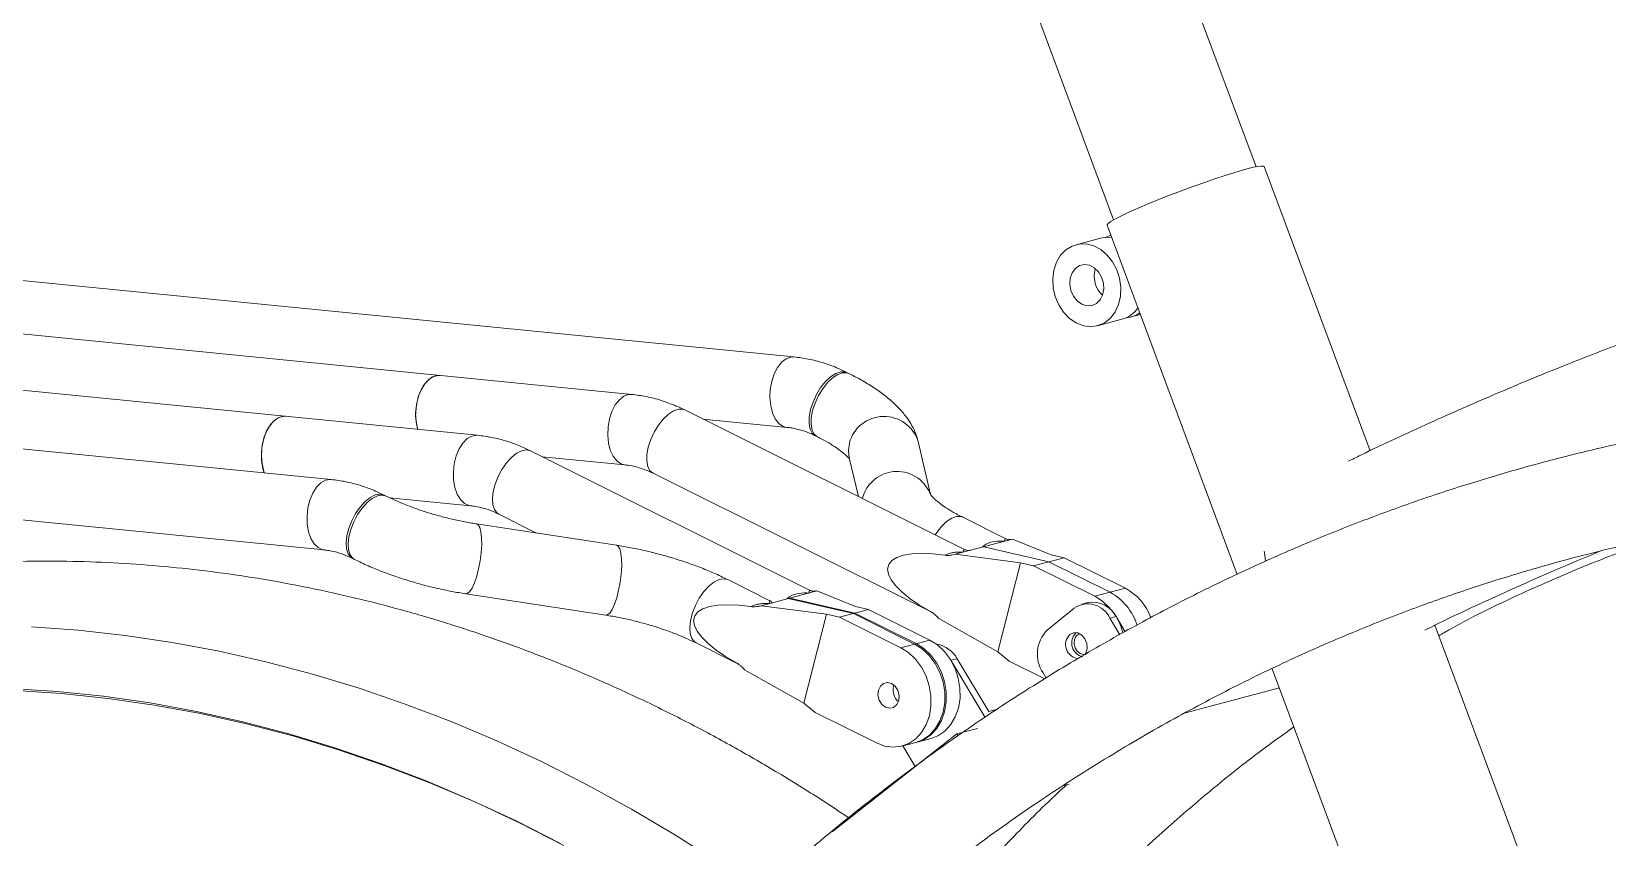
# Model space of a CAD drawing. Header units: millimetres. Extents: x -649 to 787, y -344 to 771.
# Drawn here: x -398.4 to -97.7, y 356.2 to 509.8 of the extents above; entities that cross this region are included whole.
import ezdxf

# ---------------------------------------------------------------- set-up
doc = ezdxf.new("R2010")
doc.units = ezdxf.units.MM

msp = doc.modelspace()

# ---------------------------------------------------------------- linework, layer by layer
at = {"color": 7, "linetype": 'Continuous', "lineweight": 15}
for p, q in [((-164.75, 484.04), (-188.43, 547.62)), ((-215.6, 537.5), (-191.93, 473.93)), ((-142.99, 429.89), (-163.18, 484.1)), ((-193.16, 472.94), (-168.36, 406.31)), ((-194.42, 470.42), (-199.08, 469.19)), ((-192.43, 470.95), (-192.67, 470.89)), ((-252.92, 447.79), (-455.93, 467.88)), ((-283.87, 440.64), (-478.86, 459.93)), ((-194.99, 453.72), (-190.33, 454.96)), ((-188.58, 455.42), (-186.82, 455.89)), ((-313.32, 432.84), (-508.31, 452.14)), ((-341.25, 424.41), (-544.26, 444.51)), ((-220.35, 411.04), (-273.77, 437.68)), ((-270.29, 435.94), (-254.25, 434.35)), ((-545.59, 431.07), (-342.58, 410.98)), ((-226.84, 421.58), (-229.24, 431.68)), ((-249.81, 403.25), (-303.22, 429.88)), ((-300.96, 428.76), (-285.2, 427.2)), ((-242.37, 428.56), (-240.61, 421.14)), ((-279.8, 425.59), (-226.76, 399.15)), ((-330.08, 420.94), (-314.65, 419.41)), ((-286.79, 411.88), (-313.52, 415.96)), ((-309.24, 417.8), (-302.03, 414.21)), ((-212.49, 413.13), (-220.67, 417.2)), ((-211.24, 413.04), (-222.16, 410.15)), ((-203.84, 410.07), (-211.24, 413.04)), ((-222.16, 410.15), (-209.67, 408.53)), ((-201.36, 409.5), (-207.19, 407.96)), ((-201.36, 409.5), (-203.84, 410.07)), ((-201.36, 409.5), (-189.68, 403.68)), ((-214.04, 391.54), (-209.67, 408.53)), ((-209.67, 408.53), (-207.19, 407.96)), ((-195.51, 402.14), (-207.19, 407.96)), ((-257.38, 401.24), (-265.56, 405.32)), ((-259.19, 400.35), (-248.56, 403.17)), ((-248.56, 403.17), (-249.34, 403.15)), ((-248.56, 403.17), (-241.16, 400.2)), ((-189.68, 403.68), (-195.51, 402.14)), ((-315.55, 402.62), (-288.83, 398.54)), ((-246.7, 398.73), (-259.19, 400.35)), ((-241.16, 400.2), (-238.67, 399.63)), ((-196.83, 400.94), (-198, 400.63)), ((-251.06, 381.74), (-246.7, 398.73)), ((-244.21, 398.16), (-246.7, 398.73)), ((-244.21, 398.16), (-238.67, 399.63)), ((-244.21, 398.16), (-232.54, 392.34)), ((-227, 393.8), (-238.67, 399.63)), ((-214.04, 391.54), (-225.31, 397.88)), ((-191.47, 398.27), (-192.64, 397.96)), ((-192.64, 397.96), (-190.75, 394.82)), ((-191.47, 398.27), (-189.74, 395.39)), ((-9.3, 70.83), (-130.61, 396.64)), ((-271.59, 393.24), (-263.51, 389.21)), ((-232.54, 392.34), (-227, 393.8)), ((-211.85, 389.78), (-214.04, 391.54)), ((-262.34, 388.09), (-251.06, 381.74)), ((-221.79, 390.24), (-222.96, 389.94)), ((-216.43, 379.05), (-222.96, 389.94)), ((-215.75, 380.18), (-221.79, 390.24)), ((-205.06, 386.4), (-211.85, 389.78)), ((-161.67, 388.34), (-46.03, 77.78)), ((-205.39, 387.52), (-204.81, 386.55)), ((-178.18, 379.94), (-160.3, 384.67)), ((-251.06, 381.74), (-248.88, 379.99)), ((-248.88, 379.99), (-237.2, 374.17)), ((-214.06, 380.62), (-215.75, 380.18)), ((-221.85, 375.91), (-217.9, 376.95)), ((-245.62, 357.26), (-221.85, 375.91)), ((-232.31, 373.58), (-226.77, 375.05)), ((-229.8, 369.67), (-232.18, 373.62)), ((-221.85, 375.91), (-221.62, 375.54)), ((-200.41, 366.31), (-201.44, 366.04))]:
    msp.add_line(p, q, dxfattribs=at)
at = {"color": 144, "linetype": 'Continuous', "lineweight": 0}
for p, q in [((-216.7, 411.6), (-204.27, 408.73)), ((-204.27, 408.73), (-192.6, 402.91)), ((-254.02, 401.72), (-241.59, 398.85)), ((-253.73, 401.8), (-241.29, 398.93)), ((-241.59, 398.85), (-229.91, 393.03)), ((-241.29, 398.93), (-229.62, 393.11)), ((-199.48, 399.86), (-204.58, 395.69)), ((-199.11, 395.15), (-199.04, 395.2)), ((-233.9, 384.99), (-233.83, 385.22))]:
    msp.add_line(p, q, dxfattribs=at)
at = {"color": 8, "linetype": 'Continuous', "lineweight": 15}
for p, q in [((-226.37, 399), (-226.88, 399.24)), ((-263.91, 389.44), (-263.39, 389.21))]:
    msp.add_line(p, q, dxfattribs=at)
at = {"color": 7, "linetype": 'Continuous', "lineweight": 15, "flags": 128}
for points in [[(-193.16, 472.94), (-193.17, 472.99), (-192.96, 473.25), (-192.43, 473.63), (-191.59, 474.11), (-190.45, 474.7), (-189.04, 475.36), (-187.38, 476.1), (-185.53, 476.89), (-183.51, 477.72), (-181.38, 478.56), (-179.17, 479.4), (-176.94, 480.22), (-174.74, 481.01), (-172.62, 481.74), (-170.61, 482.4), (-168.78, 482.97), (-167.15, 483.45), (-165.76, 483.82), (-164.65, 484.07), (-163.84, 484.19), (-163.34, 484.19), (-163.18, 484.1)], [(-199.82, 468.93), (-198.49, 469.31), (-197.1, 469.32), (-195.7, 468.96), (-194.36, 468.25), (-193.15, 467.22), (-192.12, 465.93), (-191.32, 464.42), (-190.79, 462.78), (-190.55, 461.07), (-190.61, 459.38), (-190.98, 457.79), (-191.62, 456.37), (-192.52, 455.19), (-193.64, 454.3), (-194.91, 453.75), (-196.27, 453.55), (-197.68, 453.73), (-199.06, 454.26), (-200.34, 455.14), (-201.46, 456.31), (-202.38, 457.72), (-203.05, 459.3), (-203.44, 460.99), (-203.53, 462.69), (-203.32, 464.34), (-202.81, 465.86), (-202.03, 467.16), (-201.02, 468.21), (-199.82, 468.93)], [(-194.42, 470.42), (-193.19, 470.59), (-192.27, 470.53)], [(-192.42, 470.95), (-192.76, 470.86), (-193.52, 470.58)], [(-198.43, 465.19), (-197.5, 465.41), (-196.53, 465.27), (-195.61, 464.79), (-194.81, 464.01), (-194.21, 463.01), (-193.87, 461.87), (-193.8, 460.7), (-194.02, 459.59), (-194.51, 458.64), (-195.22, 457.95), (-196.1, 457.57), (-197.06, 457.53), (-198.01, 457.84), (-198.88, 458.48), (-199.59, 459.37), (-200.07, 460.46), (-200.28, 461.63), (-200.2, 462.78), (-199.84, 463.82), (-199.23, 464.65), (-198.43, 465.19)], [(-224.13, 409.98), (-226.43, 410.24), (-228.54, 410.32), (-230.42, 410.23), (-232.01, 409.97), (-233.29, 409.54), (-234.23, 408.94), (-234.83, 408.21), (-235.05, 407.34), (-234.9, 406.35), (-234.38, 405.27), (-233.51, 404.11), (-232.29, 402.91), (-230.76, 401.68), (-228.95, 400.45), (-226.88, 399.24)], [(-261.15, 400.18), (-263.46, 400.44), (-265.57, 400.52), (-267.44, 400.43), (-269.03, 400.17), (-270.31, 399.74), (-271.26, 399.15), (-271.85, 398.41), (-272.07, 397.54), (-271.93, 396.55), (-271.41, 395.47), (-270.53, 394.32), (-269.32, 393.11), (-267.79, 391.88), (-265.97, 390.65), (-263.91, 389.44)], [(-398.44, 396.29), (-389.5, 395.66), (-380.55, 394.68), (-371.59, 393.35), (-362.64, 391.68), (-353.71, 389.67), (-344.8, 387.31), (-335.93, 384.62), (-327.1, 381.6), (-318.33, 378.24), (-309.61, 374.56), (-300.97, 370.55), (-292.41, 366.22), (-283.93, 361.57), (-275.55, 356.61), (-267.27, 351.34)], [(-237.2, 374.17), (-235.64, 373.58), (-234.05, 373.37), (-232.49, 373.54), (-231.02, 374.08), (-229.7, 374.98), (-228.57, 376.19), (-227.69, 377.67), (-227.09, 379.37), (-226.78, 381.22), (-226.79, 383.14), (-227.1, 385.07), (-227.72, 386.93), (-228.61, 388.65), (-229.74, 390.16), (-231.06, 391.41), (-232.54, 392.34)], [(-227, 393.8), (-225.52, 392.87), (-224.2, 391.63), (-223.07, 390.12), (-222.18, 388.4), (-221.56, 386.54), (-221.25, 384.61), (-221.24, 382.68), (-221.55, 380.84), (-222.15, 379.14), (-223.03, 377.66), (-224.16, 376.44), (-225.48, 375.55), (-226.77, 375.05)], [(-232.92, 382.28), (-232.85, 383.23), (-233.08, 384.17), (-233.59, 384.98), (-234.29, 385.52), (-235.08, 385.72), (-235.83, 385.54), (-236.44, 385.02), (-236.82, 384.22), (-236.89, 383.28), (-236.66, 382.33), (-236.15, 381.52), (-235.45, 380.98), (-234.66, 380.78), (-233.91, 380.96), (-233.3, 381.49), (-232.92, 382.28)], [(-402.38, 384.57), (-393.53, 384), (-384.67, 383.08), (-375.81, 381.81), (-366.96, 380.19), (-358.12, 378.23), (-349.31, 375.92), (-340.53, 373.27), (-331.8, 370.28), (-323.12, 366.95), (-314.5, 363.29), (-305.95, 359.31), (-297.48, 355)], [(-401.54, 384.16), (-392.72, 383.59), (-383.88, 382.67), (-375.03, 381.4), (-366.2, 379.78), (-357.37, 377.82), (-348.58, 375.52), (-339.82, 372.87), (-331.1, 369.89), (-322.43, 366.57), (-313.83, 362.92), (-305.3, 358.94), (-296.85, 354.64)]]:
    msp.add_lwpolyline(points, dxfattribs=at)
at = {"color": 8, "linetype": 'Continuous', "lineweight": 15, "flags": 128}
for points in [[(-257.52, 440.03), (-257.45, 441.59), (-257.17, 443.12), (-256.7, 444.54), (-256.07, 445.78), (-255.29, 446.76), (-254.43, 447.43), (-253.52, 447.76), (-252.92, 447.79)], [(-288.47, 432.88), (-288.41, 434.44), (-288.13, 435.97), (-287.66, 437.39), (-287.02, 438.63), (-286.25, 439.61), (-285.39, 440.28), (-284.48, 440.62), (-283.87, 440.64)], [(-254.26, 434.35), (-254.98, 434.55), (-255.8, 435.11), (-256.49, 436), (-257.02, 437.15), (-257.37, 438.52), (-257.52, 440.03)], [(-280.72, 430.59), (-280.25, 432.04), (-279.59, 433.46), (-278.79, 434.78), (-277.87, 435.93), (-276.9, 436.85), (-275.92, 437.49), (-274.98, 437.82), (-274.15, 437.81), (-273.77, 437.68)], [(-313.31, 432.84), (-313.46, 432.85), (-314.38, 432.7), (-315.27, 432.2), (-316.1, 431.36), (-316.8, 430.25), (-317.36, 428.91), (-317.74, 427.42), (-317.91, 425.86), (-317.87, 424.32), (-317.62, 422.88), (-317.18, 421.6), (-316.56, 420.58), (-315.8, 419.85), (-314.95, 419.46), (-314.66, 419.41)], [(-285.22, 427.2), (-285.94, 427.4), (-286.75, 427.97), (-287.44, 428.85), (-287.98, 430), (-288.33, 431.37), (-288.47, 432.88)], [(-279.8, 425.59), (-280.4, 426.09), (-280.81, 426.89), (-281.01, 427.95), (-280.98, 429.21), (-280.72, 430.59)], [(-242.37, 428.56), (-242.53, 429.92), (-242.34, 431.37)], [(-303.22, 429.88), (-303.22, 429.89), (-303.99, 430.06), (-304.88, 429.91), (-305.85, 429.42), (-306.83, 428.63), (-307.78, 427.59), (-308.65, 426.34), (-309.39, 424.96), (-309.95, 423.52), (-310.32, 422.1), (-310.46, 420.77), (-310.38, 419.6), (-310.07, 418.67), (-309.56, 418.01), (-309.24, 417.8)], [(-341.25, 424.41), (-341.4, 424.42), (-342.31, 424.27), (-343.2, 423.76), (-344.03, 422.93), (-344.74, 421.81), (-345.29, 420.48), (-345.67, 418.99), (-345.84, 417.43), (-345.8, 415.89), (-345.55, 414.44), (-345.11, 413.17), (-344.49, 412.14), (-343.73, 411.42), (-342.88, 411.03), (-342.6, 410.98)], [(-313.52, 415.96), (-313.2, 415.79), (-312.89, 415.26), (-312.66, 414.41), (-312.54, 413.28), (-312.52, 411.94), (-312.62, 410.45), (-312.81, 408.9), (-313.1, 407.38), (-313.47, 405.95), (-313.89, 404.71), (-314.35, 403.71), (-314.82, 403.01), (-315.27, 402.66), (-315.55, 402.62)], [(-225.99, 413.85), (-225.68, 414.31), (-224.77, 415.46), (-223.79, 416.38), (-222.81, 417.02), (-221.88, 417.34), (-221.04, 417.34), (-220.67, 417.2)], [(-286.79, 411.88), (-286.48, 411.71), (-286.17, 411.18), (-285.94, 410.33), (-285.82, 409.2), (-285.8, 407.86), (-285.9, 406.37), (-286.09, 404.82), (-286.38, 403.3), (-286.75, 401.87), (-287.17, 400.63), (-287.63, 399.63), (-288.09, 398.93), (-288.55, 398.58), (-288.83, 398.54)], [(-265.56, 405.32), (-265.57, 405.33), (-266.34, 405.5), (-267.23, 405.34), (-268.19, 404.86), (-269.18, 404.07), (-270.13, 403.03), (-271, 401.78), (-271.73, 400.4), (-272.3, 398.96), (-272.67, 397.53), (-272.81, 396.2), (-272.73, 395.04), (-272.42, 394.11), (-271.91, 393.45), (-271.59, 393.24)]]:
    msp.add_lwpolyline(points, dxfattribs=at)
at = {"color": 144, "linetype": 'Continuous', "lineweight": 0, "flags": 128}
for points in [[(-325.05, 435.56), (-325.12, 437.09), (-324.97, 438.65), (-324.62, 440.16), (-324.08, 441.51), (-323.39, 442.66), (-322.57, 443.53), (-321.69, 444.08), (-320.77, 444.27), (-320.52, 444.26)], [(-325.12, 436.5), (-325.05, 438.06), (-324.77, 439.6), (-324.3, 441.02), (-323.67, 442.26), (-322.89, 443.24), (-322.03, 443.91), (-321.12, 444.24), (-320.52, 444.26)], [(-249.76, 437.74), (-249.29, 439.19), (-248.64, 440.61), (-247.83, 441.93), (-246.91, 443.08), (-245.94, 444), (-244.96, 444.64), (-244.03, 444.97), (-243.19, 444.96), (-242.63, 444.71)], [(-249.37, 437.55), (-248.91, 438.99), (-248.25, 440.41), (-247.44, 441.73), (-246.53, 442.89), (-245.55, 443.81), (-244.57, 444.45), (-243.64, 444.77), (-242.8, 444.76), (-242.43, 444.63)], [(-349.96, 436.47), (-350.46, 436.47), (-351.37, 436.18), (-352.24, 435.54), (-353.03, 434.59), (-353.68, 433.38), (-354.17, 431.98), (-354.47, 430.46), (-354.56, 428.89), (-354.44, 427.38), (-354.12, 425.99), (-354, 425.67)], [(-349.96, 436.47), (-350.11, 436.48), (-351.02, 436.33), (-351.91, 435.82), (-352.74, 434.99), (-353.45, 433.87), (-354.01, 432.54), (-354.38, 431.05), (-354.55, 429.49), (-354.51, 427.95), (-354.26, 426.5), (-354, 425.67)], [(-324.73, 433.97), (-324.97, 435), (-325.12, 436.5)], [(-248.64, 432.66), (-248.83, 432.74), (-249.44, 433.24), (-249.86, 434.04), (-250.05, 435.1), (-250.02, 436.36), (-249.76, 437.74)], [(-248.45, 432.55), (-249.05, 433.05), (-249.47, 433.85), (-249.66, 434.91), (-249.63, 436.16), (-249.37, 437.55)], [(-324.73, 433.97), (-324.78, 434.13), (-325.05, 435.56)], [(-330.96, 421.34), (-331.16, 421.45), (-331.93, 421.63), (-332.82, 421.47), (-333.78, 420.99), (-334.76, 420.2), (-335.72, 419.16), (-336.58, 417.91), (-337.32, 416.53), (-337.89, 415.09), (-338.25, 413.66), (-338.4, 412.33), (-338.31, 411.17), (-338.01, 410.23), (-337.49, 409.58), (-336.97, 409.28)], [(-330.76, 421.26), (-330.77, 421.26), (-331.54, 421.44), (-332.43, 421.28), (-333.39, 420.79), (-334.38, 420.01), (-335.33, 418.96), (-336.19, 417.72), (-336.93, 416.33), (-337.5, 414.89), (-337.86, 413.47), (-338.01, 412.14), (-337.93, 410.97), (-337.62, 410.04), (-337.1, 409.38), (-336.78, 409.17)], [(-163.18, 410.73), (-163.16, 410.52), (-162.97, 408.88)], [(-200.27, 394.84), (-199.57, 395.18), (-198.78, 395.15), (-198.02, 394.75), (-197.42, 394.05), (-197.06, 393.14), (-197, 392.18), (-197.24, 391.3), (-197.39, 391.04)], [(-229.91, 393.03), (-228.44, 392.1), (-227.11, 390.86), (-225.98, 389.35), (-225.09, 387.63), (-224.48, 385.77), (-224.16, 383.84), (-224.16, 381.91), (-224.46, 380.07), (-225.07, 378.37), (-225.95, 376.88), (-227.07, 375.67), (-228.39, 374.78), (-229.69, 374.28)], [(-229.62, 393.11), (-228.15, 392.18), (-226.82, 390.93), (-225.69, 389.42), (-224.8, 387.7), (-224.19, 385.85), (-223.87, 383.92), (-223.87, 381.99), (-224.17, 380.14), (-224.78, 378.44), (-225.66, 376.96), (-226.78, 375.75), (-228.1, 374.85), (-229.4, 374.36)], [(-197.34, 391.11), (-197.68, 391.07), (-198.31, 391.23), (-198.87, 391.67), (-199.28, 392.31), (-199.46, 393.07), (-199.4, 393.83)]]:
    msp.add_lwpolyline(points, dxfattribs=at)
at = {"color": 7, "linetype": 'Continuous', "lineweight": 15}
for centre, radius, start, end in [((-190.93, 463.07), 4.7, 161.004, 228.64), ((-191.78, 460.23), 5.47, 285.3867, 325.3605), ((-189.9, 460.41), 5.16, 274.7368, 305.1162), ((-194.74, 394.32), 10.64, 20.8708, 61.6425), ((-196.85, 396.07), 4.62, 24.1275, 124.7906), ((-195.94, 396), 5.01, 26.8434, 100.1963), ((-200.8, 392.53), 10.97, 13.6925, 61.1787), ((-200, 391.12), 6.48, 135.0867, 213.6735), ((-226.58, 387.62), 5.46, 28.659, 80.8548)]:
    msp.add_arc(centre, radius, start, end, dxfattribs=at)
at = {"color": 8, "linetype": 'Continuous', "lineweight": 15}
for centre, start, end in [((-235.75, 429.61), 17.6667, 165.1127), ((-233.25, 419.12), 18.4291, 165.0785)]:
    msp.add_arc(centre, 6.83, start, end, dxfattribs=at)
at = {"color": 144, "linetype": 'Continuous', "lineweight": 0}
for centre, radius, start, end in [((-197.81, 393.38), 10.86, 17.483, 61.2956), ((-198.44, 392.92), 2.65, 133.6097, 264.8614), ((-197.23, 393.22), 2.69, 134.2393, 257.2787), ((-197.92, 393.54), 1.51, 107.1503, 169.0918), ((-231.01, 384.28), 2.98, 166.0472, 228.2488)]:
    msp.add_arc(centre, radius, start, end, dxfattribs=at)
at = {"color": 7, "linetype": 'Continuous', "lineweight": 15}
for points, knots in [([(276.8, 473.57), (271.43, 474.79), (259.61, 477.46), (241.56, 480.83), (222.93, 483.84), (205.07, 486.2), (188.31, 487.98), (172.61, 489.26), (157.95, 490.12), (144.01, 490.62), (130.78, 490.83), (117.83, 490.77), (105.2, 490.46), (92.97, 489.92), (81.62, 489.21), (71.16, 488.37), (61.56, 487.44), (52.67, 486.46), (44.28, 485.41), (34.43, 484.04), (23.22, 482.3), (10.83, 480.1), (1.37, 478.24), (-5.42, 476.8), (-9.81, 475.84), (-14.22, 474.84), (-18.67, 473.8), (-23.08, 472.74), (-26.87, 471.79), (-29.8, 471.04), (-31.82, 470.52), (-33.74, 470.02), (-36.09, 469.39), (-39.28, 468.53), (-43.35, 467.4), (-48.29, 465.99), (-54.09, 464.27), (-60.82, 462.21), (-68.46, 459.77), (-77.01, 456.9), (-86.43, 453.59), (-96.69, 449.78), (-107.71, 445.46), (-119.46, 440.59), (-131.89, 435.1), (-141.22, 430.83), (-146.36, 428.27), (-147.16, 427.88)], [0, 0, 0, 0, 0.036877, 0.081212, 0.123763, 0.16453, 0.203512, 0.238632, 0.272164, 0.304108, 0.334464, 0.363231, 0.393461, 0.421711, 0.447982, 0.472273, 0.494584, 0.514987, 0.534495, 0.553437, 0.584282, 0.613493, 0.641072, 0.651467, 0.661856, 0.672355, 0.682966, 0.693687, 0.703948, 0.710134, 0.714776, 0.718449, 0.72397, 0.731718, 0.741493, 0.753415, 0.767484, 0.7837, 0.802417, 0.823359, 0.846527, 0.871921, 0.89954, 0.928832, 0.96027, 0.993855, 1, 1, 1, 1]), ([(-242.82, 444.82), (-243.35, 445.08), (-244.82, 445.78), (-247.28, 446.68), (-250.12, 447.43), (-252.01, 447.67), (-252.92, 447.79)], [0, 0, 0, 0, 0.166359, 0.452946, 0.738296, 1, 1, 1, 1]), ([(-229.24, 431.68), (-229.37, 432.15), (-229.67, 433.2), (-230.4, 434.72), (-231.41, 436.3), (-232.72, 437.87), (-234.35, 439.45), (-236.31, 441.01), (-238.53, 442.5), (-240.6, 443.7), (-241.94, 444.38), (-242.43, 444.63)], [0, 0, 0, 0, 0.080244, 0.178222, 0.283079, 0.398541, 0.525461, 0.659986, 0.794521, 0.926051, 1, 1, 1, 1]), ([(242.55, 334.12), (240.33, 336.08), (235.2, 340.63), (227.27, 347.19), (219.12, 353.66), (211.76, 359.24), (205.24, 363.98), (199.59, 367.96), (194.82, 371.2), (191.18, 373.62), (188.55, 375.34), (186.71, 376.52), (185.39, 377.37), (184.36, 378.02), (183.44, 378.59), (182.32, 379.3), (180.94, 380.16), (179.3, 381.17), (176.73, 382.73), (173.03, 384.94), (167.98, 387.89), (158.65, 393.12), (145.4, 400.02), (130.07, 407.13), (116.56, 412.76), (104.87, 417.19), (93.37, 421.15), (81.99, 424.67), (70.34, 427.88), (58.08, 430.84), (44.95, 433.52), (31.01, 435.83), (18.23, 437.43), (6.78, 438.46), (-3.18, 439.08), (-13.37, 439.43), (-23.51, 439.48), (-33.83, 439.24), (-44.01, 438.69), (-53.95, 437.86), (-61.93, 436.98), (-68.09, 436.17), (-72.46, 435.53), (-76.15, 434.95), (-79.21, 434.43), (-82.06, 433.93), (-85.17, 433.36), (-88.88, 432.64), (-93.22, 431.74), (-97.98, 430.68), (-104.58, 429.12), (-112.89, 426.95), (-122.92, 424.02), (-133.11, 420.7), (-143.46, 416.97), (-153.97, 412.79), (-164.83, 408.07), (-175.68, 402.9), (-186.61, 397.23), (-197.54, 391.08), (-208.89, 384.16), (-220.61, 376.39), (-232.65, 367.72), (-244.96, 358.08), (-257.47, 347.41), (-268.21, 337.42), (-277.02, 328.63), (-283.69, 321.64), (-289.76, 314.98), (-295.17, 308.78), (-299.96, 303.07), (-304.16, 297.9), (-307.79, 293.29), (-310.87, 289.28), (-313.42, 285.87), (-315.47, 283.08), (-317.14, 280.78), (-318.56, 278.79), (-319.96, 276.81), (-321.56, 274.53), (-323.58, 271.59), (-326.17, 267.76), (-329.36, 262.92), (-333.1, 257.05), (-337.37, 250.1), (-342.11, 242.04), (-347.25, 232.83), (-352.53, 222.83), (-357.86, 212.09), (-363.17, 200.66), (-368.57, 188.15), (-373.98, 174.54), (-379.29, 159.89), (-384.43, 144.18), (-389.29, 127.41), (-393.87, 109.49), (-396.45, 97.02), (-397.77, 90.64)], [0, 0, 0, 0, 0.010005, 0.023118, 0.034934, 0.045455, 0.054678, 0.062605, 0.069234, 0.074565, 0.077713, 0.08013, 0.08213, 0.083161, 0.084347, 0.085881, 0.087763, 0.089993, 0.092571, 0.098203, 0.105005, 0.112978, 0.135587, 0.157517, 0.172767, 0.18767, 0.202226, 0.216435, 0.230634, 0.24598, 0.26227, 0.279503, 0.29768, 0.309589, 0.321871, 0.334526, 0.347308, 0.359411, 0.372825, 0.385193, 0.396514, 0.402696, 0.408313, 0.412952, 0.4166, 0.419889, 0.423713, 0.428401, 0.433955, 0.44019, 0.446548, 0.45918, 0.472137, 0.485418, 0.499025, 0.512956, 0.527368, 0.542858, 0.557345, 0.572702, 0.588929, 0.606026, 0.623992, 0.642828, 0.662533, 0.683106, 0.695222, 0.706765, 0.717364, 0.727018, 0.735729, 0.743496, 0.750319, 0.756199, 0.761135, 0.765128, 0.768217, 0.770981, 0.773614, 0.776619, 0.780614, 0.785939, 0.792594, 0.800578, 0.809891, 0.820534, 0.832505, 0.845806, 0.858851, 0.872963, 0.88814, 0.904384, 0.921693, 0.939729, 0.958793, 0.978883, 1, 1, 1, 1]), ([(-273.77, 437.68), (-274.31, 437.93), (-275.78, 438.63), (-278.24, 439.53), (-281.08, 440.28), (-282.97, 440.52), (-283.87, 440.64)], [0, 0, 0, 0, 0.166346, 0.45291, 0.738237, 1, 1, 1, 1]), ([(-254.25, 434.35), (-253.95, 434.32), (-252.99, 434.2), (-251.4, 433.82), (-249.89, 433.25), (-249.06, 432.85), (-248.84, 432.74)], [0, 0, 0, 0, 0.166874, 0.542035, 0.881185, 1, 1, 1, 1]), ([(-303.22, 429.88), (-303.75, 430.14), (-305.22, 430.84), (-307.68, 431.74), (-310.52, 432.49), (-312.41, 432.73), (-313.32, 432.84)], [0, 0, 0, 0, 0.1663457, 0.4529103, 0.7382371, 1, 1, 1, 1]), ([(-248.45, 432.55), (-248.13, 432.39), (-247.21, 431.92), (-245.87, 431.15), (-244.54, 430.28), (-243.51, 429.49), (-242.79, 428.84), (-242.55, 428.56), (-242.44, 428.43)], [0, 0, 0, 0, 0.104723, 0.297722, 0.48645, 0.669234, 0.844942, 1, 1, 1, 1]), ([(-285.2, 427.2), (-284.91, 427.17), (-283.95, 427.05), (-282.36, 426.67), (-280.84, 426.1), (-280.01, 425.7), (-279.8, 425.59)], [0, 0, 0, 0, 0.166861, 0.541994, 0.881118, 1, 1, 1, 1]), ([(-331.15, 421.45), (-331.69, 421.71), (-333.15, 422.41), (-335.62, 423.3), (-338.46, 424.05), (-340.34, 424.29), (-341.25, 424.41)], [0, 0, 0, 0, 0.166359, 0.452946, 0.738296, 1, 1, 1, 1]), ([(-313.52, 415.96), (-313.94, 416.03), (-315.17, 416.22), (-317.25, 416.64), (-319.73, 417.22), (-322.2, 417.91), (-324.6, 418.68), (-326.88, 419.53), (-328.96, 420.39), (-330.18, 420.98), (-330.76, 421.26)], [0, 0, 0, 0, 0.070719, 0.205514, 0.340839, 0.47646, 0.611926, 0.746787, 0.880614, 1, 1, 1, 1]), ([(-220.67, 417.2), (-220.99, 417.37), (-221.91, 417.83), (-223.25, 418.6), (-224.58, 419.47), (-225.61, 420.26), (-226.33, 420.92), (-226.75, 421.38), (-226.89, 421.61), (-226.87, 421.57), (-226.87, 421.56)], [0, 0, 0, 0, 0.08592, 0.244265, 0.399105, 0.549069, 0.693228, 0.831101, 0.963274, 1, 1, 1, 1]), ([(-379.48, 84.23), (-378.25, 90.38), (-375.83, 102.37), (-371.53, 119.62), (-366.95, 135.79), (-362.12, 150.86), (-357.17, 164.79), (-352.18, 177.62), (-347.21, 189.38), (-342.3, 200.2), (-337.32, 210.49), (-332.31, 220.19), (-327.36, 229.25), (-322.75, 237.24), (-318.55, 244.21), (-314.79, 250.2), (-311.52, 255.23), (-308.77, 259.34), (-306.58, 262.56), (-304.89, 264.98), (-303.57, 266.85), (-302.46, 268.42), (-301.38, 269.93), (-299.99, 271.84), (-298.04, 274.5), (-295.31, 278.14), (-292.02, 282.41), (-288.21, 287.22), (-283.89, 292.49), (-278.92, 298.34), (-273.27, 304.71), (-266.97, 311.51), (-258.1, 320.6), (-246.84, 331.31), (-233.31, 342.96), (-219.92, 353.41), (-206.76, 362.75), (-193.9, 371.03), (-181.39, 378.34), (-169.29, 384.76), (-157.66, 390.37), (-146.52, 395.22), (-135.93, 399.41), (-125.89, 402.99), (-116.43, 406.03), (-107.58, 408.6), (-98.81, 410.89), (-90.24, 412.88), (-83.09, 414.33), (-77.73, 415.32), (-73.51, 416.04), (-68.86, 416.77), (-63.49, 417.53), (-57.44, 418.28), (-50.64, 418.98), (-43.49, 419.57), (-36.36, 419.99), (-28.5, 420.29), (-20.06, 420.4), (-11.17, 420.27), (-3.02, 419.94), (3.59, 419.52), (9.03, 419.08), (13.7, 418.64), (18.8, 418.09), (24.4, 417.39), (30.97, 416.45), (38.58, 415.21), (47.3, 413.56), (56.72, 411.53), (66.83, 409.04), (77.62, 406.04), (88.18, 402.73), (98.41, 399.19), (108.16, 395.51), (117.78, 391.55), (126.86, 387.54), (135.03, 383.68), (142.18, 380.11), (148.35, 376.88), (153.6, 374.02), (158.03, 371.53), (161.25, 369.67), (163.45, 368.37), (164.83, 367.56), (166, 366.86), (166.98, 366.27), (168, 365.65), (169.43, 364.78), (171.55, 363.47), (174.45, 361.65), (178.08, 359.33), (182.43, 356.47), (187.48, 353.06), (193.22, 349.05), (199.62, 344.41), (206.67, 339.09), (214.33, 333.05), (222.56, 326.2), (228.43, 321.19), (231.49, 318.37), (231.68, 318.19)], [0, 0, 0, 0, 0.02099, 0.040978, 0.059962, 0.077945, 0.094926, 0.110629, 0.125366, 0.139138, 0.151944, 0.165325, 0.177459, 0.188348, 0.197991, 0.206388, 0.21354, 0.219446, 0.224107, 0.227533, 0.230054, 0.232361, 0.234471, 0.236751, 0.240908, 0.246404, 0.253239, 0.260474, 0.268776, 0.278145, 0.288581, 0.300084, 0.312348, 0.335647, 0.357995, 0.379394, 0.399843, 0.419343, 0.437894, 0.455497, 0.472151, 0.487857, 0.502624, 0.516468, 0.52939, 0.54139, 0.552468, 0.564823, 0.575791, 0.580991, 0.586146, 0.59254, 0.599402, 0.607353, 0.616393, 0.626079, 0.635377, 0.644242, 0.656728, 0.668242, 0.678783, 0.688351, 0.693912, 0.699866, 0.706465, 0.71371, 0.721601, 0.731971, 0.74328, 0.755528, 0.768715, 0.782842, 0.797909, 0.810407, 0.823487, 0.836834, 0.849136, 0.860248, 0.870169, 0.878528, 0.885801, 0.891988, 0.897089, 0.899327, 0.901267, 0.902909, 0.904253, 0.90542, 0.907244, 0.910311, 0.914434, 0.919613, 0.925849, 0.933142, 0.941491, 0.950898, 0.961362, 0.972884, 0.985464, 0.999102, 1, 1, 1, 1]), ([(-314.65, 419.41), (-314.35, 419.38), (-313.39, 419.26), (-311.81, 418.88), (-310.29, 418.31), (-309.46, 417.91), (-309.24, 417.8)], [0, 0, 0, 0, 0.166861, 0.541994, 0.881118, 1, 1, 1, 1]), ([(-129.86, 394.61), (-129.12, 395.04), (-123.73, 398.16), (-116.21, 401.73), (-107.44, 405.66), (-101.69, 408.06), (-96.3, 410.16), (-91.55, 411.89), (-88.41, 412.99), (-86.86, 413.5), (-86.64, 413.58)], [0, 0, 0, 0, 0.053386, 0.392687, 0.527606, 0.663343, 0.788687, 0.895902, 0.984986, 1, 1, 1, 1]), ([(-342.58, 410.98), (-342.28, 410.94), (-341.33, 410.83), (-339.74, 410.44), (-338.22, 409.87), (-337.39, 409.47), (-337.17, 409.37)], [0, 0, 0, 0, 0.166874, 0.542035, 0.881185, 1, 1, 1, 1]), ([(-336.78, 409.17), (-336.34, 408.96), (-335.06, 408.33), (-332.81, 407.35), (-330.02, 406.28), (-327.14, 405.3), (-324.21, 404.44), (-321.24, 403.69), (-318.34, 403.07), (-316.45, 402.76), (-315.55, 402.62)], [0, 0, 0, 0, 0.071326, 0.207953, 0.343185, 0.477384, 0.610972, 0.744303, 0.877688, 1, 1, 1, 1]), ([(-265.56, 405.32), (-266, 405.54), (-267.29, 406.17), (-269.54, 407.15), (-272.33, 408.22), (-275.2, 409.19), (-278.14, 410.06), (-281.11, 410.8), (-284.01, 411.42), (-285.89, 411.73), (-286.79, 411.88)], [0, 0, 0, 0, 0.071326, 0.207953, 0.343185, 0.477384, 0.610972, 0.744303, 0.877688, 1, 1, 1, 1]), ([(-224.13, 409.98), (-223.86, 410.12), (-223.58, 410.22), (-223, 410.4), (-222.71, 410.46), (-222.11, 410.55), (-221.82, 410.57), (-221.37, 410.58), (-221.22, 410.58), (-220.93, 410.57), (-220.78, 410.57), (-220.64, 410.55)], [0, 0, 0, 0, 0.25, 0.25, 0.5, 0.5, 0.75, 0.75, 0.875, 0.875, 1, 1, 1, 1]), ([(-222.16, 410.15), (-222.48, 410.06), (-222.8, 410), (-223.29, 409.95), (-223.45, 409.94), (-223.79, 409.94), (-223.96, 409.95), (-224.13, 409.98)], [0, 0, 0, 0, 0.5, 0.5, 0.75, 0.75, 1, 1, 1, 1]), ([(-219.2, 410.96), (-219.28, 410.94), (-219.58, 410.83), (-220.08, 410.9), (-220.3, 411.02), (-220.34, 411.05)], [0, 0, 0, 0, 0.22425, 0.829117, 1, 1, 1, 1]), ([(-132.52, 395.68), (-131.88, 396), (-127.13, 398.38), (-118.4, 402.39), (-107.78, 407.13), (-101.28, 409.82), (-98.74, 410.86)], [0, 0, 0, 0, 0.05745, 0.429342, 0.777197, 1, 1, 1, 1]), ([(-242.46, 359.91), (-245.07, 361.63), (-250.35, 365.11), (-258.46, 370.02), (-266.73, 374.72), (-275.1, 379.12), (-283.55, 383.23), (-292.07, 387.04), (-300.65, 390.56), (-309.3, 393.78), (-317.99, 396.69), (-326.73, 399.29), (-335.5, 401.59), (-344.3, 403.57), (-353.11, 405.25), (-361.93, 406.61), (-370.76, 407.65), (-379.57, 408.38), (-388.37, 408.8), (-397.15, 408.9), (-405.9, 408.69), (-414.6, 408.16), (-423.27, 407.32), (-431.88, 406.17), (-440.42, 404.71), (-448.9, 402.94), (-457.31, 400.87), (-465.63, 398.48), (-473.86, 395.8), (-481.99, 392.82), (-490.02, 389.53), (-497.94, 385.96), (-505.74, 382.07), (-511.52, 379.01), (-514.65, 377.15), (-515.28, 376.78)], [0, 0, 0, 0, 0.03062, 0.062075, 0.093506, 0.124911, 0.156289, 0.187636, 0.218952, 0.250234, 0.281481, 0.312692, 0.343866, 0.375002, 0.4061, 0.437161, 0.468184, 0.499172, 0.530124, 0.561044, 0.591934, 0.622796, 0.653633, 0.684449, 0.715248, 0.746033, 0.776809, 0.80758, 0.83835, 0.869122, 0.8999, 0.93069, 0.961494, 0.992316, 1, 1, 1, 1]), ([(-248.66, 403.17), (-248.74, 403.14), (-249.04, 403.04), (-249.53, 403.11), (-249.75, 403.24), (-249.8, 403.27)], [0, 0, 0, 0, 0.213301, 0.821186, 1, 1, 1, 1]), ([(-288.83, 398.54), (-288.41, 398.47), (-287.18, 398.27), (-285.1, 397.86), (-282.61, 397.27), (-280.15, 396.59), (-277.75, 395.81), (-275.46, 394.97), (-273.39, 394.11), (-272.16, 393.52), (-271.59, 393.24)], [0, 0, 0, 0, 0.070719, 0.205514, 0.340839, 0.47646, 0.611926, 0.746787, 0.880614, 1, 1, 1, 1]), ([(-226.88, 399.24), (-226.58, 399.07), (-226.3, 398.87), (-225.78, 398.41), (-225.53, 398.16), (-225.31, 397.88)], [0, 0, 0, 0, 0.5, 0.5, 1, 1, 1, 1]), ([(-226.46, 399), (-226.48, 399.01), (-226.56, 399.04), (-226.61, 399.08), (-226.64, 399.11)], [0, 0, 0, 0, 0.196111, 1, 1, 1, 1]), ([(-262.34, 388.09), (-262.56, 388.36), (-262.8, 388.61), (-263.19, 388.95), (-263.32, 389.06), (-263.61, 389.27), (-263.75, 389.36), (-263.91, 389.44)], [0, 0, 0, 0, 0.5, 0.5, 0.75, 0.75, 1, 1, 1, 1]), ([(-263.49, 389.21), (-263.5, 389.21), (-263.59, 389.25), (-263.63, 389.28), (-263.67, 389.31)], [0, 0, 0, 0, 0.1907122, 1, 1, 1, 1]), ([(-207.05, 332.46), (-205.55, 334.13), (-202.52, 337.51), (-197.86, 342.45), (-193.08, 347.29), (-188.21, 352.01), (-181.89, 357.86), (-174, 364.69), (-165.42, 371.58), (-159.83, 375.58), (-157.53, 377.23)], [0, 0, 0, 0, 0.098695, 0.19935, 0.300008, 0.400669, 0.501333, 0.685888, 0.870459, 1, 1, 1, 1]), ([(-200.94, 366.17), (-201.92, 365.26), (-205.88, 361.6), (-211.19, 356.18), (-216.85, 350.16), (-219.9, 346.81), (-221.47, 345.01), (-221.71, 344.73)], [0, 0, 0, 0, 0.136325, 0.546809, 0.76269, 0.963724, 1, 1, 1, 1])]:
    msp.add_open_spline(points, degree=3, knots=knots, dxfattribs=at)
at = {"color": 144, "linetype": 'Continuous', "lineweight": 0}
for points, knots in [([(-216.96, 411.53), (-216.78, 411.69), (-216.12, 412.27), (-214.6, 412.64), (-213.37, 412.69), (-212.77, 412.64), (-212.77, 412.64)], [0, 0, 0, 0, 0.166449, 0.584764, 0.996572, 1, 1, 1, 1]), ([(-212.77, 412.64), (-212.77, 412.64), (-212.71, 412.88), (-212.66, 413.18), (-212.55, 413.11), (-212.51, 413.09)], [0, 0, 0, 0, 0.005236, 0.673688, 1, 1, 1, 1]), ([(-212.45, 413.07), (-212.25, 412.98), (-212.05, 412.95), (-211.64, 412.95), (-211.44, 412.98), (-211.24, 413.04)], [0, 0, 0, 0, 0.5, 0.5, 1, 1, 1, 1]), ([(-261.15, 400.18), (-260.88, 400.32), (-260.6, 400.43), (-260.03, 400.6), (-259.73, 400.66), (-259.14, 400.75), (-258.84, 400.77), (-258.4, 400.79), (-258.25, 400.79), (-257.95, 400.78), (-257.81, 400.77), (-257.66, 400.76)], [0, 0, 0, 0, 0.25, 0.25, 0.5, 0.5, 0.75, 0.75, 0.875, 0.875, 1, 1, 1, 1]), ([(-261.15, 400.18), (-260.81, 400.13), (-260.48, 400.13), (-259.83, 400.2), (-259.5, 400.26), (-259.19, 400.35)], [0, 0, 0, 0, 0.5, 0.5, 1, 1, 1, 1]), ([(-257.07, 400.79), (-257.14, 400.89), (-257.19, 400.97), (-257.28, 401.1), (-257.31, 401.15), (-257.4, 401.26), (-257.44, 401.28), (-257.51, 401.25), (-257.54, 401.19), (-257.6, 401.02), (-257.62, 400.9), (-257.66, 400.76)], [0, 0, 0, 0, 0.125, 0.125, 0.25, 0.25, 0.5, 0.5, 0.75, 0.75, 1, 1, 1, 1])]:
    msp.add_open_spline(points, degree=3, knots=knots, dxfattribs=at)
at = {"color": 8, "linetype": 'Continuous', "lineweight": 15}
for points, knots in [([(-220.64, 410.55), (-220.64, 410.56), (-220.58, 410.78), (-220.53, 411.09), (-220.42, 411.01), (-220.38, 410.98)], [0, 0, 0, 0, 0.0052482, 0.6357979, 1, 1, 1, 1]), ([(-249.83, 403.21), (-249.87, 403.23), (-249.97, 403.3), (-250.02, 403), (-250.08, 402.77), (-250.08, 402.76)], [0, 0, 0, 0, 0.326312, 0.994764, 1, 1, 1, 1]), ([(-250.08, 402.76), (-250.09, 402.76), (-250.69, 402.81), (-251.92, 402.77), (-253.44, 402.39), (-254.09, 401.82), (-254.28, 401.65)], [0, 0, 0, 0, 0.003428, 0.415236, 0.833551, 1, 1, 1, 1])]:
    msp.add_open_spline(points, degree=3, knots=knots, dxfattribs=at)

doc.saveas('drawing.dxf')
